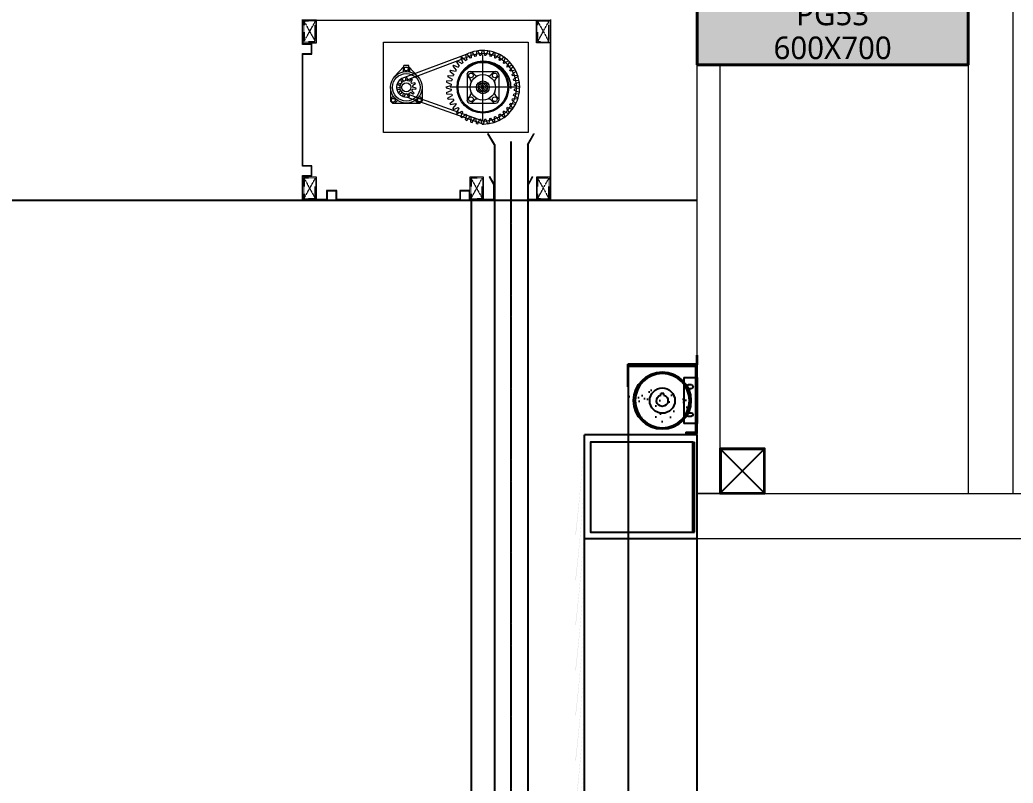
# Model space of a CAD drawing. Header units: millimetres. Extents: x 0 to 420000, y 0 to 297000.
# Drawn here: x 229511 to 231713, y 26409 to 28099 of the extents above; entities that cross this region are included whole.
import ezdxf
from ezdxf.enums import TextEntityAlignment as Align

# ---------------------------------------------------------------- set-up
doc = ezdxf.new("R2010")
doc.units = ezdxf.units.MM
for name, pattern in [('CEN', [62, 60, -1, 0, -1]), ('CENTER', [2, 1.25, -0.25, 0.25, -0.25]), ('HIDDENX2', [0.75, 0.5, -0.25])]:
    doc.linetypes.add(name, pattern=pattern)
for name, color, linetype in [('5HAT', 5, 'Continuous'), ('A-CONC-SOLD', 253, 'CEN'), ('CEN', 1, 'CEN'), ('col', 1, 'Continuous'), ('dim', 7, 'Continuous'), ('FOR', 4, 'Continuous'), ('오버헤드 FR', 1, 'Continuous')]:
    doc.layers.add(name, color=color, linetype=linetype)
for name, color, linetype, lineweight in [('A-CONC-LIN1', 2, 'Continuous', 40), ('A-CONC-LIN2', 7, 'Continuous', 25), ('A-ELEV-LIN2', 7, 'Continuous', 25), ('A-ELEV-LIN3', 8, 'Continuous', 18), ('A-WAXM-PANL', 6, 'Continuous', 20), ('DJ', 7, 'Continuous', 5)]:
    doc.layers.add(name, color=color, linetype=linetype, lineweight=lineweight)
doc.layers.add('A-XXXX-NPLT', color=144, linetype='Continuous', lineweight=15, plot=False)
doc.styles.add('맑은고딕', font='')
doc.styles.get('맑은고딕').set_extended_font_data('Malgun Gothic')

# ---------------------------------------------------------------- blocks, each defined once
blk = doc.blocks.new('PG53')
at = {"layer": 'A-CONC-SOLD'}
h = blk.add_hatch(color=256, dxfattribs=at)
h.dxf.hatch_style = 1
h.paths.add_polyline_path([(300, 700), (-300, 700), (-300, 0), (300, 0)])
at = {"layer": 'A-CONC-LIN1', "color": 2}
blk.add_lwpolyline([(-300, 0), (300, 0), (300, 700), (150, 700), (150, 550), (-300, 550)], close=True, dxfattribs=at)
at = {"layer": 'A-CONC-LIN2'}
blk.add_line((-300, 700), (150, 700), dxfattribs=at)
at = {"layer": 'A-XXXX-NPLT'}
blk.add_lwpolyline([(-300, 0), (300, 0), (300, 700), (-300, 700)], close=True, dxfattribs=at)
at = {"layer": 'A-XXXX-NPLT', "style": '맑은고딕'}
for s, p in [('PG53', (0, 112.5)), ('600X700', (0, 37.5))]:
    blk.add_text(s, height=50, dxfattribs=at).set_placement(p, align=Align.MIDDLE)
blk = doc.blocks.new('fd fgg')
at = {"color": 2}
for p, q in [((14637.7, 7902.8), (14637.7, 7906)), ((14637.7, 7906), (14662.7, 7906)), ((14637.7, 7902.8), (14659.5, 7902.8)), ((14659.5, 7757.2), (14659.5, 7902.8)), ((14662.7, 7754), (14662.7, 7906)), ((14637.7, 7757.2), (14637.7, 7754)), ((14637.7, 7757.2), (14659.5, 7757.2)), ((14637.7, 7754), (14662.7, 7754)), ((14637.7, 7754), (14662.7, 7754))]:
    blk.add_line(p, q, dxfattribs=at)
blk = doc.blocks.new('afa')
at = {"color": 2}
for p, q in [((806.3, 304.9), (776.3, 304.9)), ((776.3, 304.9), (776.3, 202.9)), ((779.5, 304.9), (779.5, 202.9)), ((806.3, 304.9), (806.3, 202.9)), ((776.3, 202.9), (806.3, 202.9))]:
    blk.add_line(p, q, dxfattribs=at)
at = {"layer": 'FOR', "color": 2}
for p, q in [((789.2, 288.6), (796.7, 288.6)), ((796.7, 281.1), (789.2, 281.1)), ((796.7, 226.6), (789.2, 226.6)), ((789.2, 219.1), (796.7, 219.1))]:
    blk.add_line(p, q, dxfattribs=at)
for centre, start, end in [((789.2, 284.9), 90, 270), ((796.7, 284.9), 270, 90), ((789.2, 222.9), 90, 270), ((796.7, 222.9), 270, 90)]:
    blk.add_arc(centre, 3.75, start, end, dxfattribs=at)
blk = doc.blocks.new('ffafad')
at = {"color": 1}
for p, q in [((1230.4, 298.4), (1230.4, 302.2)), ((1230.4, 302.2), (1236.9, 302.2)), ((1236.9, 298.4), (1236.9, 302.2))]:
    blk.add_line(p, q, dxfattribs=at)
blk.add_circle((1233.7, 286.1), 60, dxfattribs=at)
blk.add_arc((1233.7, 286.1), 12.7, 104.8272, 75.1728, dxfattribs=at)
blk = doc.blocks.new('f a fa')
at = {"color": 5}
for p, q in [((1306, 422.3), (1306, 400.7)), ((1306, 422.3), (1307.6, 422.3)), ((1307.6, 422.3), (1307.6, 402.3)), ((1306, 400.7), (1458, 400.7)), ((1307.6, 402.3), (1459.6, 402.3)), ((1458, 352.3), (1458, 400.7)), ((1459.6, 352.3), (1459.6, 402.3))]:
    blk.add_line(p, q, dxfattribs=at)
blk = doc.blocks.new('오버헤드도어(저온3)(211208)')
h = blk.add_hatch()
h.set_pattern_fill('AR-SAND', color=256, style=0)
h.set_pattern_definition([(142.5, (21737330.335, 50980924.384), (1.600031296, 48.941323733), [0, -38.608, 0, -43.18, 0, -41.275]), (172.5, (21737330.335, 50980924.384), (-44.95232831, 71.68251006), [0, -20.828, 0, -34.798, 0, -13.335]), (212.5, (21737361.577, 50980924.384), (-79.099237024, 0.143718468), [0, -12.7, 0, -45.72, 0, -59.69]), (222.5, (21737361.58, 50980924.384), (-76.35564525, 22.292932326), [0, -6.35, 0, -29.972, 0, -34.29])])
h.paths.add_polyline_path([(-3.2, 2830), (-153.2, 2830), (-153.2, 2756.8), (-38.8, 2756.8, -0.118468), (-40.7, 2764.8, -1), (-5.7, 2764.8, -0.118253), (-7.6, 2756.8), (-3.2, 2756.8)])
at = {"layer": 'col'}
for points in [[(-250, 2729.8, -0.013757), (-270, 2508.9), (-269.2, 2508.7, 0.012852)], [(-250, 2729.8, -0.013757), (-270, 2508.9), (-269.2, 2508.7, 0.012852)], [(-250, 2629.8, -0.013757), (-270, 2408.9), (-269.2, 2408.7, 0.012852)], [(-250, 2629.8, -0.013757), (-270, 2408.9), (-269.2, 2408.7, 0.012852)], [(-250, 2529.8, -0.013757), (-270, 2308.9), (-269.2, 2308.7, 0.012852)], [(-250, 2529.8, -0.013757), (-270, 2308.9), (-269.2, 2308.7, 0.012852)], [(-250, 2429.8, -0.013757), (-270, 2208.9), (-269.2, 2208.7, 0.012852)], [(-250, 2429.8, -0.013757), (-270, 2208.9), (-269.2, 2208.7, 0.012852)], [(-250, 2429.8, -0.013757), (-270, 2208.9), (-269.2, 2208.7, 0.012852)], [(-250, 2429.8, -0.013757), (-270, 2208.9), (-269.2, 2208.7, 0.012852)], [(-250, 2329.8, -0.013757), (-270, 2108.9), (-269.2, 2108.7, 0.012852)], [(-250, 2329.8, -0.013757), (-270, 2108.9), (-269.2, 2108.7, 0.012852)], [(-250, 2329.8, -0.013757), (-270, 2108.9), (-269.2, 2108.7, 0.012852)], [(-250, 2329.8, -0.013757), (-270, 2108.9), (-269.2, 2108.7, 0.012852)], [(-250, 2329.8, -0.013757), (-270, 2108.9), (-269.2, 2108.7, 0.012852)], [(-250, 2329.8, -0.013757), (-270, 2108.9), (-269.2, 2108.7, 0.012852)], [(-250, 2229.8, -0.013757), (-270, 2008.9), (-269.2, 2008.7, 0.012852)], [(-250, 2129.8, -0.013757), (-270, 1908.9), (-269.2, 1908.7, 0.012852)], [(-250, 2029.8, -0.013757), (-270, 1808.9), (-269.2, 1808.7, 0.012852)]]:
    blk.add_hatch(color=256, dxfattribs=at).paths.add_polyline_path(points)
at = {"color": 5}
blk.add_line((-153.2, 2836.8), (-154.8, 2836.8), dxfattribs=at)
at = {"ltscale": 0.002}
blk.add_line((-250, 0), (-250, 2730), dxfattribs=at)
for p, q in [((54, 2604), (146, 2696)), ((146, 2604), (54, 2696)), ((0, 2500), (-250, 2500))]:
    blk.add_line(p, q)
at = {"ltscale": 0.002, "elevation": -37.9}
blk.add_lwpolyline([(-9.6, 2714.3), (-236.8, 2714.3), (-236.8, 2514.3), (-9.6, 2514.3)], close=True, dxfattribs=at)
at = {"color": 3}
blk.add_circle((-77.4, 2806, -37.9), 63.5, dxfattribs=at)
at = {"layer": '5HAT', "color": 6}
for p, q in [((-152, 1144.8), (-152, 2882)), ((-152, 2882), (-3.2, 2882)), ((0, 1144.8), (0, 2730))]:
    blk.add_line(p, q, dxfattribs=at)
at = {"layer": '5HAT', "color": 0}
blk.add_line((0, 2730), (-250, 2730), dxfattribs=at)
at = {"layer": '5HAT', "color": 2}
for p, q in [((-9.6, 2714.3), (-6.4, 2714.3)), ((-9.6, 2514.3), (-9.6, 2714.3)), ((-6.4, 2514.3), (-6.4, 2714.3)), ((-9.6, 2514.3), (-6.4, 2514.3))]:
    blk.add_line(p, q, dxfattribs=at)
at = {"layer": '5HAT', "color": 0}
blk.add_circle((-77.4, 2806, -37.9), 28, dxfattribs=at)
at = {"layer": 'A-WAXM-PANL'}
blk.add_lwpolyline([(600, 9200), (600, 2600), (700, 2600), (700, 9200)], dxfattribs=at)
for points in [[(50, 2600), (0, 2600), (0, 3550), (50, 3550)], [(0, 2600), (750, 2600), (750, 2500), (0, 2500)]]:
    blk.add_lwpolyline(points, close=True, dxfattribs=at)
at = {"layer": 'dim', "lineweight": 0, "ltscale": 0.5}
blk.add_line((0, 0), (0, 2730), dxfattribs=at)
at = {"layer": '오버헤드 FR'}
blk.add_lwpolyline([(150, 2600), (150, 2700), (50, 2700), (50, 2600)], close=True, dxfattribs=at)
blk.add_lwpolyline([(148, 2604), (148, 2696, 0.414214), (146, 2698), (54, 2698, 0.414214), (52, 2696), (52, 2604, 0.414214), (54, 2602), (146, 2602, 0.414214)], format="xyb", close=True, dxfattribs=at)
at = {"color": 3, "xscale": -1}
for name, p in [('f a fa', (1306, 2484.5, -37.9)), ('ffafad', (1156.3, 2519.9, -37.9)), ('afa', (776.3, 2552.1, -37.9))]:
    blk.add_blockref(name, p, dxfattribs=at)
at = {"color": 0}
blk.add_blockref('fd fgg', (-14662.7, -5020.8, -37.9), dxfattribs=at)
blk.add_blockref('fd fgg', (-14662.7, -5020.8, -37.9), dxfattribs=at)
blk = doc.blocks.new('지하2층')
at = {"layer": 'A-ELEV-LIN2'}
for p, q in [((4790223.8, -397868.7), (4801323.8, -397868.7)), ((4800823.8, -402118.7), (4800823.8, -397868.7))]:
    blk.add_line(p, q, dxfattribs=at)
at = {"layer": 'A-ELEV-LIN3'}
for p, q in [((4800811.6, -397546), (4800669.3, -397599.4)), ((4800812.9, -397545.3), (4800810.4, -397546.6)), ((4800810.4, -397546.6), (4800813, -397557.9)), ((4800812.9, -397545.3), (4800820.6, -397554.1)), ((4800824.9, -397540.6), (4800822.2, -397541.5)), ((4800822.2, -397541.5), (4800823, -397553.1)), ((4800824.9, -397540.6), (4800831, -397550.5)), ((4800834.6, -397538.3), (4800833.6, -397549.9)), ((4800837.4, -397537.9), (4800834.6, -397538.3)), ((4800837.4, -397537.9), (4800841.9, -397548.5)), ((4800844.5, -397548.3), (4800841.9, -397548.5)), ((4800847.4, -397537.1), (4800844.5, -397548.3)), ((4800850.2, -397537.1), (4800847.4, -397537.1)), ((4800848.8, -397691.5), (4800848.8, -397546)), ((4800850.2, -397537.1), (4800853, -397548.3)), ((4800855.6, -397548.5), (4800853, -397548.3)), ((4800860.1, -397537.9), (4800855.6, -397548.5)), ((4800862.9, -397538.3), (4800860.1, -397537.9)), ((4800862.9, -397538.3), (4800863.9, -397549.9)), ((4800872.7, -397540.6), (4800866.5, -397550.5)), ((4800875.3, -397541.5), (4800872.7, -397540.6)), ((4800875.3, -397541.5), (4800874.5, -397553.1)), ((4800884.6, -397545.3), (4800877, -397554.1)), ((4800887.1, -397546.6), (4800884.5, -397557.9)), ((4800887.1, -397546.6), (4800884.6, -397545.3)), ((4800814.8, -397552.2), (4800672.4, -397605.6)), ((4800673.5, -397584.1), (4800673.5, -397570)), ((4800684.8, -397570), (4800673.5, -397570)), ((4800684.8, -397584.1), (4800684.8, -397570)), ((4800783.5, -397569.6), (4800781.9, -397571.9)), ((4800783.5, -397569.6), (4800794.3, -397573.9)), ((4800792, -397560), (4800790, -397562)), ((4800790, -397562), (4800796, -397571.9)), ((4800792, -397560), (4800802, -397566)), ((4800801.9, -397551.8), (4800799.6, -397553.5)), ((4800799.6, -397553.5), (4800804, -397564.3)), ((4800801.9, -397551.8), (4800810.8, -397559.3)), ((4800804, -397564.3), (4800802, -397566)), ((4800813, -397557.9), (4800810.8, -397559.3)), ((4800823, -397553.1), (4800820.6, -397554.1)), ((4800833.6, -397549.9), (4800831, -397550.5)), ((4800848.8, -397560.8), (4800850.9, -397560.8)), ((4800848.8, -397561.5), (4800850.9, -397561.5)), ((4800866.5, -397550.5), (4800863.9, -397549.9)), ((4800877, -397554.1), (4800874.5, -397553.1)), ((4800886.7, -397559.3), (4800884.5, -397557.9)), ((4800895.6, -397551.8), (4800886.7, -397559.3)), ((4800897.9, -397553.5), (4800893.5, -397564.3)), ((4800895.5, -397566), (4800893.5, -397564.3)), ((4800905.5, -397560), (4800895.5, -397566)), ((4800897.9, -397553.5), (4800895.6, -397551.8)), ((4800907.5, -397562), (4800901.5, -397571.9)), ((4800914, -397569.6), (4800903.2, -397573.9)), ((4800907.5, -397562), (4800905.5, -397560)), ((4800915.6, -397571.9), (4800914, -397569.6)), ((4800673.5, -397572.9), (4800653.3, -397594.9)), ((4800672.1, -397574.4), (4800672.1, -397584.3)), ((4800684.8, -397573), (4800704.9, -397594.9)), ((4800686.1, -397574.4), (4800686.1, -397584.3)), ((4800771.5, -397592.2), (4800770.7, -397594.8)), ((4800771.5, -397592.2), (4800783.1, -397593)), ((4800776.7, -397580.4), (4800775.4, -397582.9)), ((4800775.4, -397582.9), (4800784.1, -397590.5)), ((4800776.7, -397580.4), (4800788, -397583)), ((4800781.9, -397571.9), (4800789.3, -397580.8)), ((4800784.1, -397590.5), (4800783.1, -397593)), ((4800789.3, -397580.8), (4800788, -397583)), ((4800796, -397571.9), (4800794.3, -397573.9)), ((4800813.6, -397590.6), (4800813.6, -397646.9)), ((4800820.6, -397583.5), (4800876.9, -397583.5)), ((4800823.5, -397583.5), (4800830.9, -397590.9)), ((4800874, -397583.5), (4800866.6, -397590.9)), ((4800883.9, -397590.6), (4800883.9, -397646.9)), ((4800903.2, -397573.9), (4800901.5, -397571.9)), ((4800915.6, -397571.9), (4800908.2, -397580.8)), ((4800909.6, -397583), (4800908.2, -397580.8)), ((4800920.9, -397580.4), (4800909.6, -397583)), ((4800922.1, -397582.9), (4800913.4, -397590.5)), ((4800914.4, -397593), (4800913.4, -397590.5)), ((4800926, -397592.2), (4800914.4, -397593)), ((4800922.1, -397582.9), (4800920.9, -397580.4)), ((4800926.8, -397594.8), (4800926, -397592.2)), ((4800660.1, -397608.5), (4800659, -397611.1)), ((4800659, -397611.1), (4800664.9, -397614.7)), ((4800660.1, -397608.5), (4800666.8, -397610.5)), ((4800664.9, -397614.7), (4800664.4, -397618.5)), ((4800668.7, -397599.9), (4800666.3, -397601.4)), ((4800666.3, -397601.4), (4800669.3, -397607.7)), ((4800669.3, -397607.7), (4800666.8, -397610.5)), ((4800668.7, -397599.9), (4800673.2, -397605.2)), ((4800676.8, -397604.2), (4800673.2, -397605.2)), ((4800677.7, -397597.2), (4800676.8, -397604.2)), ((4800680.5, -397597.2), (4800677.7, -397597.2)), ((4800680.5, -397597.2), (4800681.5, -397604.2)), ((4800685.1, -397605.3), (4800681.5, -397604.2)), ((4800689.6, -397599.9), (4800685.1, -397605.3)), ((4800691.9, -397601.4), (4800689, -397607.7)), ((4800691.4, -397610.6), (4800689, -397607.7)), ((4800691.9, -397601.4), (4800689.6, -397599.9)), ((4800698.1, -397608.5), (4800691.4, -397610.6)), ((4800699.3, -397611.1), (4800693.3, -397614.8)), ((4800693.8, -397618.6), (4800693.3, -397614.8)), ((4800699.3, -397611.1), (4800698.1, -397608.5)), ((4800767.1, -397617.3), (4800778.4, -397614.5)), ((4800768.3, -397604.6), (4800767.9, -397607.3)), ((4800767.9, -397607.3), (4800778.6, -397611.9)), ((4800768.3, -397604.6), (4800779.9, -397603.5)), ((4800770.7, -397594.8), (4800780.5, -397601)), ((4800778.6, -397611.9), (4800778.4, -397614.5)), ((4800780.5, -397601), (4800779.9, -397603.5)), ((4800813.6, -397593.5), (4800821, -397600.9)), ((4800839.2, -397614.2), (4800853.3, -397628.2)), ((4800841.3, -397611.2), (4800856.2, -397626.2)), ((4800844.2, -397609.2), (4800858.3, -397623.3)), ((4800859.3, -397619.3), (4800848.2, -397608.2)), ((4800883.9, -397593.5), (4800876.5, -397600.9)), ((4800926.8, -397594.8), (4800917, -397601)), ((4800917.6, -397603.5), (4800917, -397601)), ((4800929.2, -397604.6), (4800917.6, -397603.5)), ((4800929.6, -397607.3), (4800918.9, -397611.9)), ((4800919.1, -397614.5), (4800918.9, -397611.9)), ((4800930.4, -397617.3), (4800919.1, -397614.5)), ((4800929.6, -397607.3), (4800929.2, -397604.6)), ((4800644, -397618.7), (4800644, -397649)), ((4800657.6, -397620.4), (4800664.4, -397618.5)), ((4800657.6, -397620.4), (4800658, -397623.2)), ((4800658, -397623.2), (4800665, -397623)), ((4800661.9, -397631.7), (4800666.6, -397626.5)), ((4800661.9, -397631.7), (4800663.8, -397633.9)), ((4800663.8, -397633.9), (4800669.6, -397630)), ((4800665, -397623), (4800666.6, -397626.5)), ((4800669.6, -397630), (4800672.8, -397632)), ((4800671.7, -397639), (4800672.8, -397632)), ((4800674.4, -397639.8), (4800677.2, -397633.3)), ((4800677.2, -397633.3), (4800681, -397633.3)), ((4800849.6, -397693.4), (4800679.3, -397633.4)), ((4800683.8, -397639.8), (4800681, -397633.3)), ((4800685.4, -397632), (4800688.6, -397630)), ((4800686.5, -397639), (4800685.4, -397632)), ((4800694.4, -397633.9), (4800688.6, -397630)), ((4800691.6, -397626.5), (4800693.2, -397623.1)), ((4800696.3, -397631.7), (4800691.6, -397626.5)), ((4800700.2, -397623.2), (4800693.2, -397623.1)), ((4800700.6, -397620.4), (4800693.8, -397618.6)), ((4800694.4, -397633.9), (4800696.3, -397631.7)), ((4800700.2, -397623.2), (4800700.6, -397620.4)), ((4800714.2, -397618.7), (4800714.2, -397649)), ((4800767.1, -397617.3), (4800767.1, -397620.1)), ((4800767.1, -397620.1), (4800778.4, -397622.9)), ((4800767.9, -397630.1), (4800778.6, -397625.6)), ((4800767.9, -397630.1), (4800768.3, -397632.9)), ((4800768.3, -397632.9), (4800779.9, -397633.9)), ((4800770.7, -397642.6), (4800780.5, -397636.5)), ((4800921.5, -397618.7), (4800776, -397618.7)), ((4800778.4, -397622.9), (4800778.6, -397625.6)), ((4800779.9, -397633.9), (4800780.5, -397636.5)), ((4800791.5, -397618.7), (4800790.8, -397618.7)), ((4800821, -397636.5), (4800813.6, -397644)), ((4800838.2, -397618.1), (4800849.3, -397629.3)), ((4800876.5, -397636.5), (4800883.9, -397644)), ((4800917, -397636.5), (4800917.6, -397633.9)), ((4800926.8, -397642.6), (4800917, -397636.5)), ((4800929.2, -397632.9), (4800917.6, -397633.9)), ((4800918.9, -397625.6), (4800919.1, -397622.9)), ((4800929.6, -397630.1), (4800918.9, -397625.6)), ((4800930.4, -397620.1), (4800919.1, -397622.9)), ((4800929.2, -397632.9), (4800929.6, -397630.1)), ((4800930.4, -397620.1), (4800930.4, -397617.3)), ((4800649.8, -397638.1), (4800644, -397643.9)), ((4800648.8, -397653.8), (4800709.4, -397653.8)), ((4800659.8, -397648), (4800653.9, -397653.8)), ((4800671.7, -397639), (4800674.4, -397639.8)), ((4800849.7, -397700.4), (4800679.4, -397640.4)), ((4800683.8, -397639.8), (4800686.5, -397639)), ((4800698.5, -397648), (4800704.3, -397653.8)), ((4800708.4, -397638.1), (4800714.2, -397643.9)), ((4800770.7, -397642.6), (4800771.5, -397645.3)), ((4800771.5, -397645.3), (4800783.1, -397644.5)), ((4800775.4, -397654.5), (4800784.1, -397646.9)), ((4800775.4, -397654.5), (4800776.7, -397657)), ((4800776.7, -397657), (4800788, -397654.4)), ((4800781.9, -397665.6), (4800789.3, -397656.7)), ((4800783.1, -397644.5), (4800784.1, -397646.9)), ((4800788, -397654.4), (4800789.3, -397656.7)), ((4800820.6, -397653.9), (4800876.9, -397653.9)), ((4800830.9, -397646.5), (4800823.5, -397653.9)), ((4800866.6, -397646.5), (4800874, -397653.9)), ((4800908.2, -397656.7), (4800909.6, -397654.4)), ((4800915.6, -397665.6), (4800908.2, -397656.7)), ((4800920.9, -397657), (4800909.6, -397654.4)), ((4800913.4, -397646.9), (4800914.4, -397644.5)), ((4800922.1, -397654.5), (4800913.4, -397646.9)), ((4800926, -397645.3), (4800914.4, -397644.5)), ((4800920.9, -397657), (4800922.1, -397654.5)), ((4800926, -397645.3), (4800926.8, -397642.6)), ((4800781.9, -397665.6), (4800783.5, -397667.8)), ((4800783.5, -397667.8), (4800794.3, -397663.5)), ((4800790, -397675.5), (4800796, -397665.5)), ((4800790, -397675.5), (4800792, -397677.4)), ((4800792, -397677.4), (4800802, -397671.5)), ((4800794.3, -397663.5), (4800796, -397665.5)), ((4800799.6, -397683.9), (4800804, -397673.2)), ((4800801.9, -397685.6), (4800810.8, -397678.1)), ((4800802, -397671.5), (4800804, -397673.2)), ((4800810.4, -397690.8), (4800813, -397679.5)), ((4800810.8, -397678.1), (4800813, -397679.5)), ((4800884.5, -397679.5), (4800886.7, -397678.1)), ((4800887.1, -397690.8), (4800884.5, -397679.5)), ((4800895.6, -397685.6), (4800886.7, -397678.1)), ((4800893.5, -397673.2), (4800895.5, -397671.5)), ((4800897.9, -397683.9), (4800893.5, -397673.2)), ((4800905.5, -397677.4), (4800895.5, -397671.5)), ((4800901.5, -397665.5), (4800903.2, -397663.5)), ((4800907.5, -397675.5), (4800901.5, -397665.5)), ((4800914, -397667.8), (4800903.2, -397663.5)), ((4800905.5, -397677.4), (4800907.5, -397675.5)), ((4800914, -397667.8), (4800915.6, -397665.6)), ((4800799.6, -397683.9), (4800801.9, -397685.6)), ((4800810.4, -397690.8), (4800812.9, -397692.1)), ((4800812.9, -397692.1), (4800820.6, -397683.3)), ((4800820.6, -397683.3), (4800823, -397684.4)), ((4800822.2, -397695.9), (4800823, -397684.4)), ((4800822.2, -397695.9), (4800824.9, -397696.8)), ((4800824.9, -397696.8), (4800831, -397687)), ((4800831, -397687), (4800833.6, -397687.6)), ((4800834.6, -397699.1), (4800833.6, -397687.6)), ((4800834.6, -397699.1), (4800837.4, -397699.6)), ((4800837.4, -397699.6), (4800841.9, -397688.9)), ((4800841.9, -397688.9), (4800844.5, -397689.1)), ((4800847.4, -397700.4), (4800844.5, -397689.1)), ((4800847.4, -397700.4), (4800850.2, -397700.4)), ((4800850.2, -397700.4), (4800853, -397689.1)), ((4800853, -397689.1), (4800855.6, -397688.9)), ((4800860.1, -397699.6), (4800855.6, -397688.9)), ((4800860.1, -397699.6), (4800862.9, -397699.1)), ((4800862.9, -397699.1), (4800863.9, -397687.6)), ((4800863.9, -397687.6), (4800866.5, -397687)), ((4800872.7, -397696.8), (4800866.5, -397687)), ((4800872.7, -397696.8), (4800875.3, -397695.9)), ((4800874.5, -397684.4), (4800877, -397683.3)), ((4800875.3, -397695.9), (4800874.5, -397684.4)), ((4800884.6, -397692.1), (4800877, -397683.3)), ((4800884.6, -397692.1), (4800887.1, -397690.8)), ((4800895.6, -397685.6), (4800897.9, -397683.9)), ((4800860.8, -397720.9), (4800859.8, -397721.5)), ((4800873.8, -397745.7), (4800859.8, -397721.5)), ((4800875, -397745.4), (4800860.8, -397720.9)), ((4800947.6, -397745.4), (4800961.7, -397720.9)), ((4800948.8, -397745.7), (4800962.7, -397721.5)), ((4800961.7, -397720.9), (4800962.7, -397721.5)), ((4800873.8, -397745.7), (4800873.8, -402118.7)), ((4800875, -397745.4), (4800875, -402118.7)), ((4800947.6, -397745.4), (4800947.6, -402118.7)), ((4800948.8, -397745.7), (4800948.8, -402118.7))]:
    blk.add_line(p, q, dxfattribs=at)
blk.add_lwpolyline([(4800628.8, -397518.7), (4800948.8, -397518.7), (4800948.8, -397718.7), (4800628.8, -397718.7)], close=True, dxfattribs=at)
for centre, radius in [((4800848.8, -397618.7), 57.2), ((4800848.8, -397618.7), 55), ((4800679.1, -397618.7), 35.1), ((4800679.1, -397618.7), 30.4), ((4800679.1, -397578), 4.16), ((4800822.4, -397592.3), 5.28), ((4800848.8, -397618.7), 28.1), ((4800875.1, -397592.3), 5.28), ((4800679.1, -397618.7), 10.3), ((4800848.8, -397618.7), 14.2), ((4800848.8, -397618.7), 10.6), ((4800650.3, -397647.5), 4.16), ((4800707.9, -397647.5), 4.16), ((4800822.4, -397645.1), 5.28), ((4800875.1, -397645.1), 5.28)]:
    blk.add_circle(centre, radius, dxfattribs=at)
for centre, radius, start, end in [((4800848.8, -397618.7), 81.6, 270.6676, 117.0579), ((4800848.8, -397618.7), 74.7, 270.6651, 117.0605), ((4800848.8, -397618.7), 58, 90, 180), ((4800848.8, -397618.7), 57.3, 90, 180), ((4800850.9, -397621.5), 60.7, 0, 90), ((4800850.9, -397621.5), 60, 0, 90), ((4800820.6, -397590.6), 7.04, 90, 180), ((4800835.9, -397586), 7.04, 225, 291.4218), ((4800861.6, -397586), 7.04, 248.5782, 315), ((4800876.9, -397590.6), 7.04, 0, 90), ((4800679.1, -397618.7), 21.6, 117.0304, 270.6943), ((4800679.1, -397618.7), 14.7, 117.0304, 270.6943), ((4800816, -397605.9), 7.04, 338.5782, 45), ((4800881.5, -397605.9), 7.04, 135, 201.4218), ((4800816, -397631.6), 7.04, 315, 21.4218), ((4800881.5, -397631.6), 7.04, 158.5782, 225), ((4800679.1, -397618.7), 46.4, 220.779, 229.221), ((4800679.1, -397618.7), 46.4, 310.779, 319.221), ((4800820.6, -397646.9), 7.04, 180, 270), ((4800835.9, -397651.5), 7.04, 68.5782, 135), ((4800861.6, -397651.5), 7.04, 45, 111.4218), ((4800876.9, -397646.9), 7.04, 270, 0)]:
    blk.add_arc(centre, radius, start, end, dxfattribs=at)
at = {"layer": 'CEN', "color": 1, "linetype": 'CENTER'}
blk.add_line((4800911.3, -402118.7), (4800911.3, -397739), dxfattribs=at)
at = {"layer": 'DJ', "color": 8, "linetype": 'HIDDENX2'}
for p, q in [((4800452.5, -397517.4), (4800477.5, -397472.4)), ((4800452.5, -397472.4), (4800477.5, -397517.4)), ((4800970.1, -397517.4), (4800995.1, -397472.4)), ((4800970.1, -397472.4), (4800995.1, -397517.4)), ((4800452.5, -397865), (4800477.5, -397820)), ((4800452.5, -397820), (4800477.5, -397865)), ((4800822.5, -397865), (4800847.5, -397820)), ((4800822.5, -397820), (4800847.5, -397865)), ((4800970.1, -397865), (4800995.1, -397820)), ((4800970.1, -397820), (4800995.1, -397865))]:
    blk.add_line(p, q, dxfattribs=at)
at = {"layer": 'DJ', "color": 4}
for p, q in [((4800910.9, -402117.2), (4800910.9, -397771.5)), ((4800911.6, -402117.2), (4800911.6, -397771.5))]:
    blk.add_line(p, q, dxfattribs=at)
for points in [[(4800862.7, -397817), (4800863.8, -397816.4), (4800873.8, -397833.7), (4800873.8, -397868.7), (4800818.8, -397868.7), (4800818.8, -397848.7), (4800798.8, -397848.7), (4800798.8, -397868.7), (4800523.8, -397868.7), (4800523.8, -397848.7), (4800503.8, -397848.7), (4800503.8, -397868.7), (4800448.8, -397868.7), (4800448.8, -397813.7), (4800468.8, -397813.7), (4800468.8, -397793.7), (4800448.8, -397793.7), (4800448.8, -397543.7), (4800468.8, -397543.7), (4800468.8, -397523.7), (4800448.8, -397523.7), (4800448.8, -397468.7)], [(4800998.8, -397468.7), (4800998.8, -397868.7), (4800948.8, -397868.7), (4800948.8, -397833.7), (4800958.8, -397816.4), (4800959.8, -397817)]]:
    blk.add_lwpolyline(points, dxfattribs=at)
at = {"layer": 'DJ', "color": 5}
for points in [[(4800450, -397469.9), (4800450, -397519.9), (4800480, -397519.9), (4800480, -397469.9)], [(4800450, -397817.5), (4800450, -397867.5), (4800480, -397867.5), (4800480, -397817.5)], [(4800820, -397817.5), (4800820, -397867.5), (4800850, -397867.5), (4800850, -397817.5)], [(4800967.6, -397817.5), (4800967.6, -397867.5), (4800997.6, -397867.5), (4800997.6, -397817.5)]]:
    blk.add_lwpolyline(points, close=True, dxfattribs=at)
at = {"layer": 'DJ', "color": 8}
for points in [[(4800862.7, -397817), (4800872.6, -397834), (4800872.6, -397867.5), (4800820, -397867.5), (4800820, -397847.5), (4800797.6, -397847.5), (4800797.6, -397867.5), (4800525, -397867.5), (4800525, -397847.5), (4800502.6, -397847.5), (4800502.6, -397867.5), (4800450, -397867.5), (4800450, -397814.9), (4800470, -397814.9), (4800470, -397792.5), (4800450, -397792.5), (4800450, -397544.9), (4800470, -397544.9), (4800470, -397522.5), (4800450, -397522.5), (4800450, -397469.9), (4800997.6, -397469.9)], [(4800997.6, -397469.9), (4800997.6, -397867.5), (4800950, -397867.5), (4800950, -397834), (4800959.8, -397817)]]:
    blk.add_lwpolyline(points, dxfattribs=at)
at = {"layer": 'DJ', "color": 8, "linetype": 'HIDDENX2'}
for points in [[(4800452.5, -397472.4), (4800452.5, -397517.4), (4800477.5, -397517.4), (4800477.5, -397472.4)], [(4800970.1, -397472.4), (4800970.1, -397517.4), (4800995.1, -397517.4), (4800995.1, -397472.4)], [(4800452.5, -397820), (4800452.5, -397865), (4800477.5, -397865), (4800477.5, -397820)], [(4800822.5, -397820), (4800822.5, -397865), (4800847.5, -397865), (4800847.5, -397820)], [(4800970.1, -397820), (4800970.1, -397865), (4800995.1, -397865), (4800995.1, -397820)]]:
    blk.add_lwpolyline(points, close=True, dxfattribs=at)
at = {"layer": 'DJ', "color": 5}
blk.add_lwpolyline([(4800997.6, -397519.9), (4800967.6, -397519.9), (4800967.6, -397469.9)], dxfattribs=at)
for name, p in [('오버헤드도어(저온3)(211208)', (4801323.8, -401118.7)), ('PG53', (4801623.8, -397568.7))]:
    blk.add_blockref(name, p)

msp = doc.modelspace()

# ---------------------------------------------------------------- block references
msp.add_blockref('지하2층', (-4570311.3, 425568.7))

doc.saveas('drawing.dxf')
